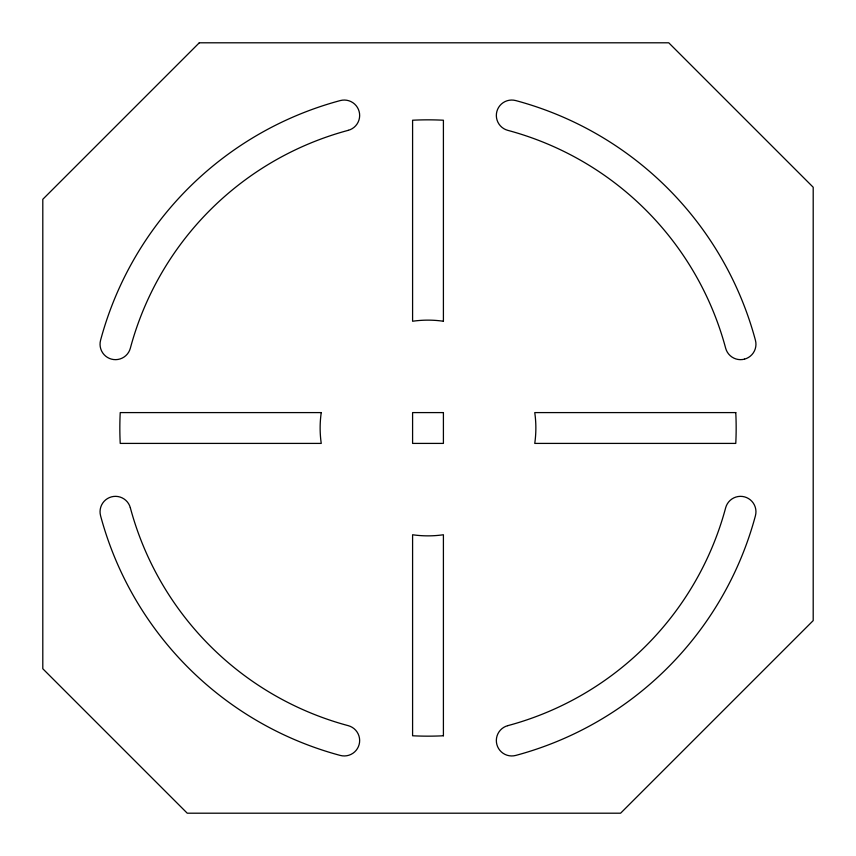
<?xml version="1.0" encoding="UTF-8"?>
<svg xmlns="http://www.w3.org/2000/svg" width="856" height="856" viewBox="0 0 856 856"><rect width="100%" height="100%" fill="white"/><g stroke="black" fill="none" stroke-linecap="round" stroke-linejoin="round"><path stroke-width="1.28" d="M199.288 42.8L42.8 199.288L42.8 668.75L187.25 813.2L620.6 813.2L813.2 620.6L813.2 187.25L668.75 42.8L199.288 42.8M321.246 412.592L120.225 412.592A308.16 308.16 0 0 0 120.225 443.408L321.246 443.408A107.856 107.856 0 0 1 321.246 412.592M443.408 412.592L412.592 412.592L412.592 443.408L443.408 443.408L443.408 412.592M735.775 412.592L534.754 412.592A107.856 107.856 0 0 1 534.754 443.408L735.775 443.408A308.16 308.16 0 0 0 735.775 412.592M443.408 321.246L443.408 120.225A308.16 308.16 0 0 0 412.592 120.225L412.592 321.246A107.856 107.856 0 0 1 443.408 321.246M443.408 735.775L443.408 534.754A107.856 107.856 0 0 1 412.592 534.754L412.592 735.775A308.16 308.16 0 0 0 443.408 735.775M744.527 359.135A15.408 15.408 0 0 0 755.431 340.271A338.976 338.976 0 0 0 515.729 100.569A15.408 15.408 0 0 0 496.865 111.473A15.408 15.408 0 0 0 507.758 130.337A308.16 308.16 0 0 1 725.663 348.242A15.408 15.408 0 0 0 744.527 359.135M507.758 725.663A308.16 308.16 0 0 0 725.663 507.758A15.408 15.408 0 0 1 744.527 496.865A15.408 15.408 0 0 1 755.431 515.729A338.976 338.976 0 0 1 515.729 755.431A15.408 15.408 0 0 1 496.865 744.527A15.408 15.408 0 0 1 507.758 725.663M130.337 507.758A308.16 308.16 0 0 0 348.242 725.663A15.408 15.408 0 0 1 359.135 744.527A15.408 15.408 0 0 1 340.271 755.431A338.976 338.976 0 0 1 100.569 515.729A15.408 15.408 0 0 1 111.473 496.865A15.408 15.408 0 0 1 130.337 507.758M348.242 130.337A308.16 308.16 0 0 0 130.337 348.242A15.408 15.408 0 0 1 111.473 359.135A15.408 15.408 0 0 1 100.569 340.271A338.976 338.976 0 0 1 340.271 100.569A15.408 15.408 0 0 1 359.135 111.473A15.408 15.408 0 0 1 348.242 130.337"/></g></svg>
